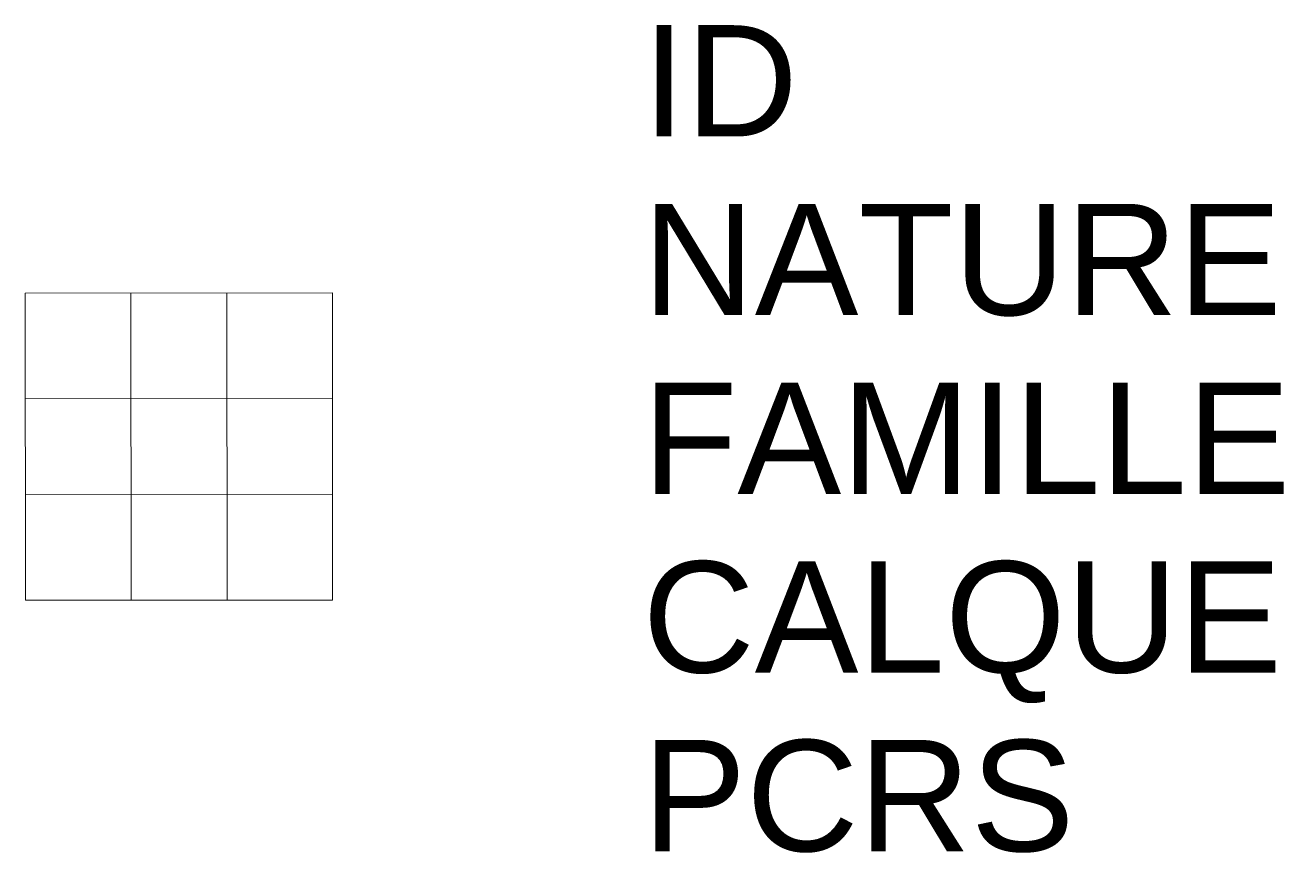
# Model space of a CAD drawing. Header units: metres. Extents: x 0 to 2.26, y -0.45 to 1.03.
import ezdxf

# ---------------------------------------------------------------- set-up
doc = ezdxf.new("R2010")
doc.units = ezdxf.units.M
doc.linetypes.add('Socle_Continu', pattern=[2.5, 2.5, 0])
doc.layers.add('TRANS_SCS', color=242, linetype='Socle_Continu', lineweight=13)
doc.styles.get("Standard").update_dxf_attribs({"font": 'arial.ttf'})

msp = doc.modelspace()

# ---------------------------------------------------------------- linework, layer by layer
at = {"layer": 'TRANS_SCS', "linetype": 'Socle_Continu'}
for p, q in [((0.1894, 0.5521), (0.1898, 0.0001)), ((0.3623, 0.0003), (0.3619, 0.5523)), ((0.5517, 0.3627), (-0.0003, 0.3623)), ((-0.0001, 0.1898), (0.5519, 0.1902))]:
    msp.add_line(p, q, dxfattribs=at)
at = {"layer": 'TRANS_SCS', "linetype": 'Socle_Continu', "flags": 128}
msp.add_lwpolyline([(-0.0004, 0.552), (0.5516, 0.5524), (0.552, 0.0004), (0, 0)], close=True, dxfattribs=at)

# ---------------------------------------------------------------- texts
at = {"layer": 'TRANS_SCS', "linetype": 'Socle_Continu', "flags": 9}
for tag, p, s in [('ID', (1.1088, 0.8339), 'QP_1044'), ('NATURE', (1.1088, 0.5126), 'Aération carrée'), ('FAMILLE', (1.1088, 0.1913), 'Transport'), ('CALQUE', (1.1088, -0.13), 'TRANS_SCS'), ('PCRS', (1.1088, -0.4512), 'HabillageSymbole')]:
    msp.add_attdef(tag, p, s, height=0.2, dxfattribs=at)

doc.saveas('drawing.dxf')
